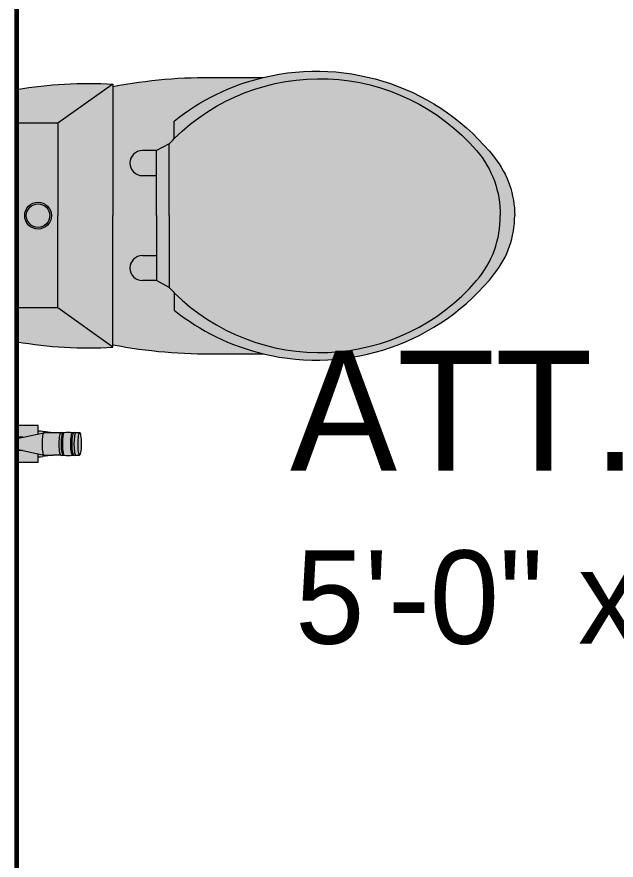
# Model space of a CAD drawing. Header units: feet. Extents: x 109753 to 150441, y 47761 to 75080.
# Drawn here: x 126770.03 to 126800.03, y 51316.98 to 51359.17 of the extents above; entities that cross this region are included whole.
import ezdxf

# ---------------------------------------------------------------- set-up
doc = ezdxf.new("R2010")
doc.units = ezdxf.units.FT
doc.header["$LTSCALE"] = 50
doc.header["$MEASUREMENT"] = 0
for name, color, linetype, lineweight in [('A-Furniture', 175, 'Continuous', 0), ('TEXT', 181, 'Continuous', 13), ('WALL', 1, 'Continuous', 60)]:
    doc.layers.add(name, color=color, linetype=linetype, lineweight=lineweight)
doc.styles.add('GL_Imperial', font='GOTHIC.TTF', dxfattribs={"height": 8})

# ---------------------------------------------------------------- blocks, each defined once
blk = doc.blocks.new('toilet')
at = {"true_color": 0xaaabad}
h = blk.add_hatch(color=253, dxfattribs=at)
h.dxf.hatch_style = 1
h.paths.add_polyline_path([(-0.1212499999999181, 0), (-0.16572925294588, 0, 0.05671124127927593), (-0.1727499999999509, -0.1260000000000048), (-0.1212499999999181, -0.05400000000000205)])
at = {"true_color": 0xcecdcb}
h = blk.add_hatch(color=254, dxfattribs=at)
h.dxf.hatch_style = 1
h.paths.add_polyline_path([(0.1212500000000318, -0.05400000000000205), (0.1212500000000318, 0), (-0.1212499999999181, 0), (-0.1212499999999181, -0.05400000000000205), (1.13686837721616e-13, -0.05400000000000205)])
h.paths.add_polyline_path([(-0.01758554936986911, -0.02788130045553316, -1), (0.0175855493699828, -0.02788130045553316, -1)], flags=16)
h.paths.add_polyline_path([(-0.01543832078925789, -0.02788130045553316, -1), (0.01543832078948526, -0.02788130045553316, -1)], flags=0)
at = {"true_color": 0xaaabad}
h = blk.add_hatch(color=253, dxfattribs=at)
h.dxf.hatch_style = 1
h.paths.add_polyline_path([(0.1657292529459938, 1.387778780781446e-17), (0.1212500000000318, 1.387778780781446e-17), (0.1212500000000318, -0.05400000000000204), (0.172749999999951, -0.1260000000000333, 0.05671124127927598)])
h = blk.add_hatch(color=253, dxfattribs=at)
h.dxf.hatch_style = 1
h.paths.add_polyline_path([(-0.324191418483224, -0.02792170196758548), (-0.3167134944129657, -0.02792170196758548), (-0.3129280079533601, -0.02792170196758548), (-0.3086171296414477, -0.007788057889115407), (-0.3086171296415614, -0.0001000000000033197), (-0.324191418483224, -0.0001000000000033197)])
at = {"true_color": 0xcecdcb}
h = blk.add_hatch(color=254, dxfattribs=at)
h.dxf.hatch_style = 1
h.paths.add_polyline_path([(-0.2923960013580427, -0.001981461228155013, 0.3620327976029878), (-0.2934192301574967, -0.001128823100344789), (-0.2998849310972673, -0.001128823100344789), (-0.3063506320370379, -0.001128823100344789, 0.362032797602986), (-0.3073738608366057, -0.001981461228126591), (-0.3145570409609491, -0.03552998232174787), (-0.3145570409609491, -0.03563657341257453), (-0.3143843793044425, -0.03517004305155069), (-0.3137084755056776, -0.03471708349633218), (-0.3125527886143118, -0.03429341592004675), (-0.3109574298358666, -0.03391374483950926), (-0.3089777703650043, -0.03359124775528244), (-0.3066825195801357, -0.03333711779151827), (-0.3041513403004501, -0.03316017520856462), (-0.3014720838749554, -0.0330665612720793), (-0.2987377410659064, -0.03305952510424959), (-0.2960432145562208, -0.03313931091403788), (-0.2934820250973189, -0.03330314952154367), (-0.2911430656215543, -0.03354535446948148), (-0.2891075159755019, -0.03385751938714066), (-0.2874460253553934, -0.03422880975594467), (-0.2862162602384615, -0.0346463389501821), (-0.2854609029133144, -0.035095615502172), (-0.2852061700766626, -0.03556104606715849)])
at = {"true_color": 0xaaabad}
h = blk.add_hatch(color=253, dxfattribs=at)
h.dxf.hatch_style = 1
h.paths.add_polyline_path([(-0.3063506320370379, -0.001128823100344789), (-0.2998849310972673, -0.001128823100344789), (-0.2934192301574967, -0.001128823100344789, -0.362032797602985), (-0.2923960013580427, -0.001981461228155013), (-0.2911527325530869, -0.007788057889143829), (-0.2911527325530869, -0.0001000000000317414), (-0.3086171296415614, -0.0001000000000033197), (-0.3086171296414477, -0.007788057889115407), (-0.3073738608366057, -0.001981461228126591, -0.362032797602986)])
h = blk.add_hatch(color=253, dxfattribs=at)
h.dxf.hatch_style = 1
h.paths.add_polyline_path([(-0.286841854241402, -0.02792170196758548), (-0.2830563677816826, -0.02792170196758548), (-0.2755784437115381, -0.02792170196758548), (-0.2755784437114244, -0.0001000000000033197), (-0.2911527325530869, -0.0001000000000317414), (-0.2911527325530869, -0.007788057889143829)])
at = {"true_color": 0x646d72}
h = blk.add_hatch(color=251, dxfattribs=at)
h.dxf.hatch_style = 1
h.paths.add_polyline_path([(-0.01543832078925789, -0.02788130045553316, 1), (0.01543832078948526, -0.02788130045553316, 1)], flags=0)
h.paths.add_polyline_path([(0.0175855493699828, -0.02788130045553316, 1), (-0.01758554936986911, -0.02788130045553316, 1)])
h.paths.add_polyline_path([(0.01543832078948526, -0.02788130045553316, -1), (-0.01543832078925789, -0.02788130045553316, -1)], flags=16)
at = {"true_color": 0xaaabad}
h = blk.add_hatch(color=253, dxfattribs=at)
h.dxf.hatch_style = 1
h.paths.add_polyline_path([(0.01543832078948526, -0.02788130045553316, 1), (-0.01543832078925789, -0.02788130045553316, 1)])
at = {"true_color": 0x646d72}
h = blk.add_hatch(color=251, dxfattribs=at)
h.dxf.hatch_style = 1
h.paths.add_polyline_path([(-0.3129280079533601, -0.02792170196758548), (-0.3167134944129657, -0.02792170196758548), (-0.3167885328065267, -0.03094880550088419), (-0.3163066986805916, -0.03393940343778468), (-0.3145570409610627, -0.0477504402309421), (-0.3145570409609491, -0.03552998232174787)])
at = {"true_color": 0xcecdcb}
h = blk.add_hatch(color=254, dxfattribs=at)
h.dxf.hatch_style = 1
h.paths.add_polyline_path([(-0.2852061700766626, -0.03556104606713006), (-0.2854609029133144, -0.035095615502172), (-0.2862162602384615, -0.0346463389501821), (-0.2874460253553934, -0.03422880975594467), (-0.2891075159755019, -0.03385751938714066), (-0.2911430656215543, -0.03354535446948148), (-0.2934820250973189, -0.03330314952154367), (-0.2960432145562208, -0.03313931091403788), (-0.2987377410659064, -0.03305952510424959), (-0.3014720838749554, -0.0330665612720793), (-0.3041513403004501, -0.03316017520856462), (-0.3066825195801357, -0.03333711779151827), (-0.3089777703650043, -0.03359124775528244), (-0.3109574298358666, -0.03391374483950926), (-0.3125527886143118, -0.03429341592004675), (-0.3137084755056776, -0.03471708349633218), (-0.3143843793044425, -0.03517004305155069), (-0.3145570409609491, -0.03563657341257453), (-0.3145570409610627, -0.0477504402309421), (-0.3145570409610627, -0.05782511640668986), (-0.3143843793045562, -0.05735858604572286), (-0.3137084755057913, -0.0569056264904475), (-0.3125527886144255, -0.05648195891416208), (-0.3109574298359803, -0.05610228783362459), (-0.3089777703650043, -0.05577979074939776), (-0.3066825195801357, -0.05552566078566201), (-0.3041513403004501, -0.05534871820267995), (-0.3014720838749554, -0.05525510426619462), (-0.2987377410659064, -0.05524806809836491), (-0.2960432145562208, -0.05532785390818162), (-0.2934820250973189, -0.055491692515659), (-0.291143065621668, -0.05573389746362523), (-0.2891075159755019, -0.0560460623812844), (-0.2874460253553934, -0.05641735275005999), (-0.2862162602384615, -0.05683488194429742), (-0.2854609029133144, -0.05728415849628732), (-0.2852061700767763, -0.05774958906124539), (-0.2852061700766626, -0.0477504402309421)])
at = {"true_color": 0x646d72}
h = blk.add_hatch(color=251, dxfattribs=at)
h.dxf.hatch_style = 1
h.paths.add_polyline_path([(-0.2829809252529003, -0.0309428108693055), (-0.2830563677816826, -0.02792170196758548), (-0.286841854241402, -0.02792170196758548), (-0.2852061700766626, -0.03556104606710164), (-0.2852061700766626, -0.0477504402309421), (-0.2834601700119492, -0.03392775500378775)])
h = blk.add_hatch(color=251, dxfattribs=at)
h.dxf.hatch_style = 1
h.paths.add_polyline_path([(-0.2874460253553934, -0.05641735275005999), (-0.2891075159755019, -0.0560460623812844), (-0.291143065621668, -0.05573389746362523), (-0.2934820250973189, -0.055491692515659), (-0.2960432145562208, -0.05532785390818162), (-0.2987377410659064, -0.05524806809836491), (-0.3014720838749554, -0.05525510426619462), (-0.3041513403004501, -0.05534871820267995), (-0.3066825195801357, -0.05552566078566201), (-0.3089777703650043, -0.05577979074939776), (-0.3109574298359803, -0.05610228783362459), (-0.3125527886144255, -0.05648195891416208), (-0.3137084755057913, -0.0569056264904475), (-0.3143843793045562, -0.05735858604572286), (-0.3145570409610627, -0.05782511640668986), (-0.3145570409610627, -0.05774179857164086, 0.3736095949622282), (-0.3145394628716076, -0.06062260398508101), (-0.3143843793045562, -0.06020356947536243), (-0.3137084755056776, -0.05975060992011549), (-0.3125527886143118, -0.05932694234383007), (-0.3109574298358666, -0.05894727126326416), (-0.3089777703650043, -0.05862477417903733), (-0.3066825195801357, -0.05837064421530158), (-0.3041513403005638, -0.05819370163231952), (-0.3014720838749554, -0.05810008769583419), (-0.2987377410659064, -0.05809305152800448), (-0.2960432145562208, -0.05817283733782119), (-0.2934820250973189, -0.05833667594529857), (-0.2911430656215543, -0.0585788808932648), (-0.2891075159753882, -0.05889104581092397), (-0.2874460253553934, -0.05926233617969956), (-0.2862162602384615, -0.05967986537396541), (-0.2854609029133144, -0.06012914192592689), (-0.2852061700766626, -0.06059457249091338, 0.3674882315217506), (-0.2852061700767763, -0.05774958906130223), (-0.2854609029133144, -0.05728415849628732), (-0.2862162602384615, -0.05683488194429742)])
at = {"true_color": 0xaaabad}
h = blk.add_hatch(color=253, dxfattribs=at)
h.dxf.hatch_style = 1
h.paths.add_polyline_path([(1.13686837721616e-13, -0.05400000000000205), (-0.1212499999999181, -0.05400000000000205), (-0.1727499999999509, -0.1260000000000048), (-0.1695499999998447, -0.1260000000000332), (1.13686837721616e-13, -0.1260000000000048), (0.1695499999999583, -0.1260000000000048), (0.1727499999999509, -0.1260000000000332), (0.1212500000000318, -0.05400000000000205)])
at = {"true_color": 0xcecdcb}
h = blk.add_hatch(color=254, dxfattribs=at)
h.dxf.hatch_style = 1
h.paths.add_polyline_path([(-0.2987377410660201, -0.07039681727076186), (-0.2960432145562208, -0.07047660308057857), (-0.2921788146654762, -0.0707238077122554), (-0.2880717669316937, -0.07135365047744813), (-0.2862162602385752, -0.07198363111672279), (-0.2851515019661974, -0.07261693526206159, 0.0962353306737616), (-0.2852061700766626, -0.06232243554799766), (-0.2852061700766626, -0.06059457249091338), (-0.2854609029133144, -0.06012914192592689), (-0.2862162602384615, -0.05967986537396541), (-0.2874460253553934, -0.05926233617969956), (-0.2891075159753882, -0.05889104581092397), (-0.2911430656215543, -0.0585788808932648), (-0.2934820250973189, -0.05833667594529857), (-0.2960432145562208, -0.05817283733782119), (-0.2987377410659064, -0.05809305152800448), (-0.3014720838749554, -0.05810008769583419), (-0.3041513403005638, -0.05819370163231952), (-0.3066825195801357, -0.05837064421530158), (-0.3089777703650043, -0.05862477417903733), (-0.3109574298358666, -0.05894727126326416), (-0.3125527886143118, -0.05932694234383007), (-0.3137084755056776, -0.05975060992011549), (-0.3143843793045562, -0.06020356947536243), (-0.3145570409610627, -0.06067009983632943), (-0.3145570409610627, -0.0622892525016141, 0.09451305102599174), (-0.3146579511216032, -0.0724024474770033), (-0.3119647402731971, -0.07141513324768312), (-0.308977770365118, -0.07092853992179471), (-0.3066825195801357, -0.07067440995805896), (-0.3041513403004501, -0.0704974673750769), (-0.3014720838749554, -0.07040385343859157)])
at = {"true_color": 0x646d72}
h = blk.add_hatch(color=251, dxfattribs=at)
h.dxf.hatch_style = 1
h.paths.add_polyline_path([(-0.2987377410659064, -0.0598209145851456), (-0.2960432145562208, -0.05990070039496231), (-0.2934820250973189, -0.06006453900243969), (-0.2911430656215543, -0.06030674395040592), (-0.2891075159755019, -0.06061890886806509), (-0.2866006088240738, -0.06117912297310113), (-0.2852061700767763, -0.06200851670698171), (-0.2852061700766626, -0.06059457249091338), (-0.2854609029133144, -0.06012914192592689), (-0.2862162602384615, -0.05967986537396541), (-0.2874460253553934, -0.05926233617969956), (-0.2891075159753882, -0.05889104581092397), (-0.2911430656215543, -0.0585788808932648), (-0.2934820250973189, -0.05833667594529857), (-0.2960432145562208, -0.05817283733782119), (-0.2987377410659064, -0.05809305152800448), (-0.3014720838749554, -0.05810008769583419), (-0.3041513403005638, -0.05819370163231952), (-0.3066825195801357, -0.05837064421530158), (-0.3089777703650043, -0.05862477417903733), (-0.3109574298358666, -0.05894727126326416), (-0.3125527886143118, -0.05932694234383007), (-0.3137084755056776, -0.05975060992011549), (-0.3143843793045562, -0.06020356947536243), (-0.3145570409610627, -0.06067009983632943), (-0.3145570409610627, -0.06204714241201259), (-0.3137084755056776, -0.06147847297722819), (-0.3125527886143118, -0.06105480540094277), (-0.3109574298358666, -0.06067513432040528), (-0.3089777703650043, -0.06035263723617845), (-0.3066825195801357, -0.0600985072724427), (-0.3041513403005638, -0.05992156468946064), (-0.3014720838749554, -0.05982795075297531)], flags=17)
h = blk.add_hatch(color=251, dxfattribs=at)
h.dxf.hatch_style = 1
h.paths.add_polyline_path([(-0.3014720838749554, -0.07040385343859157), (-0.3041513403004501, -0.0704974673750769), (-0.3066825195801357, -0.07067440995805896), (-0.308977770365118, -0.07092853992179471), (-0.3109574298358666, -0.07125103700602153), (-0.3125527886144255, -0.07163070808658745), (-0.3137084755057913, -0.07205437566287287), (-0.3143843793044425, -0.0725073352181198), (-0.3145570409609491, -0.0729738655790868), (-0.3145570409609491, -0.07466244478609951, 0.3023139083498649), (-0.3146879034870835, -0.07736043565114414), (-0.313364555270482, -0.07647358870519838), (-0.3109574298358666, -0.07590072952950777), (-0.308977770365118, -0.07557823244528095), (-0.3066825195801357, -0.07532410248151677), (-0.3041513403004501, -0.07514715989856313), (-0.3014720838749554, -0.0750535459620778), (-0.2987377410660201, -0.0750465097942481), (-0.2960432145562208, -0.07512629560403639), (-0.2921788146654762, -0.07537350023571321), (-0.28807176693158, -0.07600334300090594), (-0.2862162602384615, -0.0766333236401806), (-0.2850591932237876, -0.07732153180529622, 0.2960221281262105), (-0.2852061700766626, -0.07467150374151288), (-0.2852061700766626, -0.07289833823367076), (-0.2854609029133144, -0.07243290766868427), (-0.2862162602385752, -0.07198363111672279), (-0.2874460253553934, -0.07156610192245694), (-0.2891075159755019, -0.07119481155368135), (-0.2911430656215543, -0.07088264663602217), (-0.2934820250972052, -0.07064044168805594), (-0.2960432145562208, -0.07047660308057857), (-0.2987377410660201, -0.07039681727076186)])
at = {"true_color": 0xcecdcb}
h = blk.add_hatch(color=254, dxfattribs=at)
h.dxf.hatch_style = 1
h.paths.add_polyline_path([(-0.3014720838749554, -0.0750535459620778), (-0.3041513403004501, -0.07514715989856313), (-0.3066825195801357, -0.07532410248151677), (-0.308977770365118, -0.07557823244528095), (-0.3109574298358666, -0.07590072952950777), (-0.3125527886144255, -0.07628040061004526), (-0.3137084755057913, -0.07670406818633069), (-0.3143843793044425, -0.07715702774157762), (-0.3145570409609491, -0.07762355810257304), (-0.3145570409609491, -0.0820727585482075), (-0.3132936807618307, -0.0814250013973492), (-0.3118867694711298, -0.08100130996891153), (-0.3100274036575001, -0.08063207983863663), (-0.3077856791220484, -0.08033123052763358), (-0.3052461061181475, -0.08011010368434768), (-0.3025044234199186, -0.07997703551836821), (-0.2996639890878896, -0.07993704253564715), (-0.2968318839973563, -0.07999163242237728), (-0.2941148750217053, -0.08013874720703029), (-0.2916153900525842, -0.08037284084352336), (-0.2894276565943983, -0.08068508829003918), (-0.2867201679694062, -0.08125667018475724), (-0.2852061700766626, -0.08211858110948356), (-0.2852061700766626, -0.07754803075712857), (-0.2854609029132007, -0.0770826001921705), (-0.2862162602384615, -0.0766333236401806), (-0.2874460253553934, -0.07621579444594317), (-0.2891075159755019, -0.07584450407713916), (-0.2911430656215543, -0.07553233915947999), (-0.2934820250972052, -0.07529013421154218), (-0.2960432145562208, -0.07512629560403639), (-0.2987377410660201, -0.0750465097942481)])
at = {"true_color": 0x646d72}
h = blk.add_hatch(color=251, dxfattribs=at)
h.dxf.hatch_style = 1
h.paths.add_polyline_path([(-0.2854828556811526, -0.08196106547060822), (-0.2863024817885389, -0.08149445669963029), (-0.2876341495037877, -0.08106371820250047), (-0.2894276565943983, -0.08068508829003918), (-0.2916153900525842, -0.08037284084352336), (-0.2941148750217053, -0.08013874720703029), (-0.2968318839973563, -0.07999163242237728), (-0.2996639890878896, -0.07993704253564715), (-0.3025044234199186, -0.07997703551836821), (-0.3052461061181475, -0.08011010368434768), (-0.3077856791220484, -0.08033123052763358), (-0.3100274036575001, -0.08063207983863663), (-0.3118867694711298, -0.08100130996891153), (-0.3132936807618307, -0.0814250013973492), (-0.3141950987072732, -0.08188718147900431), (-0.3145570409610627, -0.08237042659413873), (-0.3145570409609491, -0.08244595393961163), (-0.3143843793045562, -0.08291248430063547), (-0.3137084755057913, -0.0833654438558824), (-0.3125527886144255, -0.08378911143213941), (-0.3109574298359803, -0.08416878251270532), (-0.308977770365118, -0.08449127959690372), (-0.3066825195802494, -0.0847454095606679), (-0.3041513403005638, -0.08492235214364996), (-0.3014720838750691, -0.08501596608010686), (-0.2987377410660201, -0.08502300224799342), (-0.2960432145563345, -0.08494321643814828), (-0.2934820250973189, -0.08477937783067091), (-0.2911430656215543, -0.08453717288276152), (-0.2891075159755019, -0.0842250079650455), (-0.2874460253555071, -0.08385371759629834), (-0.2862162602385752, -0.08343618840203249), (-0.2854609029133144, -0.08298691185004259), (-0.2851850708200345, -0.08248293015407171)])
at = {"true_color": 0xaaabad}
h = blk.add_hatch(color=253, dxfattribs=at)
h.dxf.hatch_style = 1
h.paths.add_polyline_path([(-0.1814404856919509, -0.2634001621601101), (-0.1814404856919509, -0.3235380784857966, -0.1102402765165253), (-0.1241829317466454, -0.2068887450223826), (-0.1014465226320453, -0.2068887450223542, -0.008985134755129945), (-0.09445714536377636, -0.2000554070889677), (-0.08531882940860669, -0.183282668525095), (-0.08531882940860669, -0.1649807914027406, -1), (-0.05254693770734775, -0.1649807914027406), (-0.05254693770734775, -0.1832826685251234), (1.13686837721616e-13, -0.1832826685251234), (0.05254693770746144, -0.183282668525095), (0.05254693770757513, -0.1649807914027406, -1), (0.08531882940883406, -0.1649807914027406), (0.08531882940872038, -0.183282668525095), (0.09445714536400374, -0.2000554070889677, -0.008985134755130053), (0.101446522632159, -0.2068887450223542), (0.1241829317466454, -0.2068887450223542, -0.1102402765165249), (0.1814404856920646, -0.3235380784857966), (0.1814404856919509, -0.2634001621601101, 0.05219851135612585), (0.1695113801296202, -0.1260000000000332), (1.13686837721616e-13, -0.1260000000000048), (-0.1695113801295065, -0.1260000000000048, 0.05219851135612123)])
at = {"true_color": 0x646d72}
h = blk.add_hatch(color=251, dxfattribs=at)
h.dxf.hatch_style = 1
h.paths.add_polyline_path([(-0.05254693770734775, -0.1832826685251234), (-0.05254693770734775, -0.1649807914027406, 1), (-0.08531882940860669, -0.1649807914027406), (-0.08531882940860669, -0.183282668525095)])
h = blk.add_hatch(color=251, dxfattribs=at)
h.dxf.hatch_style = 1
h.paths.add_polyline_path([(0.05254693770746144, -0.183282668525095), (0.08531882940872038, -0.183282668525095), (0.08531882940883406, -0.1649807914027406, 1), (0.05254693770757513, -0.1649807914027406)])
h = blk.add_hatch(color=251, dxfattribs=at)
h.dxf.hatch_style = 1
h.paths.add_polyline_path([(0.09445714536400374, -0.2000554070889677), (0.08531882940872038, -0.183282668525095), (0.05254693770746144, -0.183282668525095), (1.13686837721616e-13, -0.1832826685251234), (-0.05254693770734775, -0.1832826685251234), (-0.08531882940860669, -0.183282668525095), (-0.09445714536377636, -0.2000554070889677), (1.13686837721616e-13, -0.2000554070889393)])
h = blk.add_hatch(color=251, dxfattribs=at)
h.dxf.hatch_style = 1
h.paths.add_polyline_path([(0.08531882940872038, -0.6040347000196675, -0.1826337667963651), (1.13686837721616e-13, -0.6351418357632497, -0.1826337667963629), (-0.08531882940860669, -0.6040347000196391, -0.4342170512204618), (-0.1014465226320453, -0.2068887450223542), (-0.1241829317466454, -0.2068887450223826, 0.1102402765165252), (-0.1814404856919509, -0.3235380784857966, 0.2929135392097828), (-0.0761805134535507, -0.6276885620968642, 0.1684500269145671), (1.13686837721616e-13, -0.6541203968359071, 0.1684500269145724), (0.0761805134535507, -0.6276885620968642, 0.2929135392097809), (0.1814404856920646, -0.3235380784857966, 0.1102402765165248), (0.1241829317466454, -0.2068887450223542), (0.101446522632159, -0.2068887450223542, -0.4342170512204618)])
at = {"true_color": 0xcecdcb}
h = blk.add_hatch(color=254, dxfattribs=at)
h.dxf.hatch_style = 1
h.paths.add_polyline_path([(1.13686837721616e-13, -0.6351418357632497, 0.1826337667962101), (0.08531882940866267, -0.6040347000197173, 0.4342170512205454), (0.101446522632159, -0.2068887450223542, 0.00898513475512989), (0.09445714536400382, -0.2000554070889677), (1.13686837721616e-13, -0.2000554070889393), (-0.09445714536377633, -0.2000554070889677, 0.008985134755129964), (-0.1014465226320453, -0.2068887450223542, 0.4342170512205101), (-0.08531882940857333, -0.6040347000196679, 0.1826337667962747)])
blk.add_line((-0.324191418483224, -0.0001000000000033197), (-0.2755784437114244, -0.0001000000000033197))
at = {"linetype": 'Continuous'}
for p, q in [((-0.324191418483224, -0.02792170196758548), (-0.324191418483224, -0.0001000000000033197)), ((-0.2755784437115381, -0.02792170196758548), (-0.2755784437114244, -0.0001000000000033197)), ((-0.324191418483224, -0.02792170196758548), (-0.3167134944129657, -0.02792170196758548)), ((-0.2830563677816826, -0.02792170196758548), (-0.2755784437115381, -0.02792170196758548)), ((-0.3145570409610627, -0.0477504402309421), (-0.3163066986805916, -0.03393940343786994)), ((-0.2852061700766626, -0.0477504402309421), (-0.2834601700119492, -0.03392775500373091)), ((-0.2852061700767763, -0.05774958905010408), (-0.2852061700766626, -0.0477504402309421)), ((-0.3145570409609491, -0.06060236298051791), (-0.3145570409610627, -0.06228925250164252)), ((-0.2852061700766626, -0.06232243554802608), (-0.2852061700766626, -0.06059457249091338)), ((-0.3145570409610627, -0.07293152128005431), (-0.3145570409609491, -0.07466244478612794)), ((-0.2852061700766626, -0.07467150374151288), (-0.2852061700766626, -0.07289833823367076)), ((-0.3145570409609491, -0.07755708971254194), (-0.3145570409609491, -0.08244595393961163)), ((-0.2852061700766626, -0.08244595393961163), (-0.2852061700766626, -0.077548030757157))]:
    blk.add_line(p, q, dxfattribs=at)
at = {"color": 252, "linetype": 'Continuous', "lineweight": 5, "true_color": 0x939598}
for p, q in [((-0.3073738608366057, -0.001981461228240278), (-0.3145636921178721, -0.03556104606713006)), ((-0.3086171296414477, -0.007788057889143829), (-0.3086171296415614, -0.0001000000000033197)), ((-0.2998849310972673, -0.001128823100344789), (-0.3063506320370379, -0.001128823100344789)), ((-0.2998849310972673, -0.001128823100344789), (-0.2934192301574967, -0.001128823100344789)), ((-0.292396001357929, -0.001981461228240278), (-0.2852061700766626, -0.03556104606715849)), ((-0.2911527325530869, -0.007788057889143829), (-0.2911527325530869, -0.0001000000000317414)), ((-0.286841854241402, -0.02792170196758548), (-0.2830563677816826, -0.02792170196758548)), ((-0.3145570409610627, -0.03552477942147902), (-0.3145570409610627, -0.0477504402309421)), ((-0.2852061700766626, -0.0477504402309421), (-0.2852061700766626, -0.03556104606715849))]:
    blk.add_line(p, q, dxfattribs=at)
at = {"color": 7, "linetype": 'Continuous'}
blk.add_line((-0.3167134944129657, -0.02792170196758548), (-0.3129280079533601, -0.02792170196758548), dxfattribs=at)
at = {"color": 252, "lineweight": 5, "true_color": 0x939598}
for p, q in [((-0.08531882940860669, -0.183282668525095), (-0.08531882940860669, -0.1649807914027406)), ((-0.05254693770734775, -0.1649807914027406), (-0.05254693770734775, -0.1832826685251234)), ((0.05254693770757513, -0.1649807914027406), (0.05254693770746144, -0.183282668525095)), ((0.08531882940872038, -0.183282668525095), (0.08531882940883406, -0.1649807914027406)), ((-0.09445714536377636, -0.2000554070889677), (-0.08531882940860669, -0.183282668525095)), ((-0.05254693770734775, -0.1832826685251234), (-0.08531882940860669, -0.183282668525095)), ((1.13686837721616e-13, -0.1832826685251234), (-0.05254693770734775, -0.1832826685251234)), ((1.13686837721616e-13, -0.1832826685251234), (0.05254693770746144, -0.183282668525095)), ((0.05254693770746144, -0.183282668525095), (0.08531882940872038, -0.183282668525095)), ((0.09445714536400374, -0.2000554070889677), (0.08531882940872038, -0.183282668525095))]:
    blk.add_line(p, q, dxfattribs=at)
for points in [[(-0.16572925294588, 0, 0.05671124127927592), (-0.1727499999999509, -0.1260000000000048), (-0.1695499999998447, -0.1260000000000332)], [(0.1657292529459937, 0, -0.05671124127927592), (0.1727499999999509, -0.1260000000000332), (0.1695499999999583, -0.1260000000000048)], [(-0.1695499999999583, -0.1262000000000114, 0.05212141781250251), (-0.1814404856919509, -0.2634001621601101), (-0.1814404856919509, -0.3235380784857966, 0.1445602808702795)], [(0.1695499999999583, -0.1262000000000114, -0.05212141781250251), (0.1814404856919509, -0.2634001621601101), (0.1814404856920646, -0.3235380784857966, -0.1445602808702795)], [(-0.1814404856919509, -0.3235380784857966, 0.2929135392097789), (-0.0761805134535507, -0.6276885620968642, 0.1684500269145761), (1.13686837721616e-13, -0.6541203968359071, 2.883081922179951)], [(0.1814404856920646, -0.3235380784857966, -0.2929135392097793), (0.0761805134535507, -0.6276885620968642, -0.1684500269145761), (1.13686837721616e-13, -0.6541203968359071, -2.883081922179951)]]:
    blk.add_lwpolyline(points, format="xyb")
for points in [[(-0.1727499999999509, -0.1260000000000048), (-0.1212499999999181, -0.05400000000000205), (-0.1212499999999181, 0)], [(0.1727499999999509, -0.1260000000000332), (0.1212500000000318, -0.05400000000000205), (0.1212500000000318, 0)], [(-0.1212499999999181, -0.05400000000000205), (1.13686837721616e-13, -0.05400000000000205)], [(0.1212500000000318, -0.05400000000000205), (1.13686837721616e-13, -0.05400000000000205)]]:
    blk.add_lwpolyline(points, dxfattribs=at)
blk.add_lwpolyline([(0.1657292529459937, 0), (-0.16572925294588, 0)])
at = {"linetype": 'Continuous', "flags": 128}
for points in [[(-0.3167134944129657, -0.02792170196758548), (-0.3167885328065267, -0.03094880550088419), (-0.3163066986805916, -0.03393940343786994)], [(-0.2834601700119492, -0.03392775500373091), (-0.2829809252529003, -0.0309428108693055), (-0.2830563677816826, -0.02792170196758548)], [(-0.3145570409609491, -0.08244595393961163), (-0.3143843793045562, -0.08291248430063547), (-0.3137084755057913, -0.0833654438558824), (-0.3125527886144255, -0.08378911143213941), (-0.3109574298359803, -0.08416878251270532), (-0.308977770365118, -0.08449127959690372), (-0.3066825195802494, -0.0847454095606679), (-0.3041513403005638, -0.08492235214364996), (-0.3014720838750691, -0.08501596608010686), (-0.2987377410660201, -0.08502300224799342), (-0.2960432145563345, -0.08494321643814828), (-0.2934820250973189, -0.08477937783067091), (-0.2911430656215543, -0.08453717288276152), (-0.2891075159755019, -0.0842250079650455), (-0.2874460253555071, -0.08385371759629834), (-0.2862162602385752, -0.08343618840203249), (-0.2854609029133144, -0.08298691185004259), (-0.2852061700767763, -0.08252148128508452)]]:
    blk.add_lwpolyline(points, dxfattribs=at)
at = {"color": 252, "linetype": 'Continuous', "lineweight": 5, "true_color": 0x939598, "flags": 128}
for points in [[(-0.2852061700766626, -0.03556104606715849), (-0.2854609029133144, -0.035095615502172), (-0.2862162602384615, -0.0346463389501821), (-0.2874460253553934, -0.03422880975594467), (-0.2891075159755019, -0.03385751938714066), (-0.2911430656215543, -0.03354535446948148), (-0.2934820250973189, -0.03330314952154367), (-0.2960432145562208, -0.03313931091403788), (-0.2987377410659064, -0.03305952510424959), (-0.3014720838749554, -0.0330665612720793), (-0.3041513403004501, -0.03316017520856462), (-0.3066825195801357, -0.03333711779151827), (-0.3089777703650043, -0.03359124775528244), (-0.3109574298358666, -0.03391374483950926), (-0.3125527886143118, -0.03429341592004675), (-0.3137084755056776, -0.03471708349633218), (-0.3143843793044425, -0.03517004305155069), (-0.3145570409609491, -0.03563657341257453)], [(-0.2852061700767763, -0.05774958906127381), (-0.2854609029133144, -0.05728415849628732), (-0.2862162602384615, -0.05683488194429742), (-0.2874460253553934, -0.05641735275005999), (-0.2891075159755019, -0.0560460623812844), (-0.291143065621668, -0.05573389746362523), (-0.2934820250973189, -0.055491692515659), (-0.2960432145562208, -0.05532785390818162), (-0.2987377410659064, -0.05524806809836491), (-0.3014720838749554, -0.05525510426619462), (-0.3041513403004501, -0.05534871820267995), (-0.3066825195801357, -0.05552566078566201), (-0.3089777703650043, -0.05577979074939776), (-0.3109574298359803, -0.05610228783362459), (-0.3125527886144255, -0.05648195891416208), (-0.3137084755057913, -0.0569056264904475), (-0.3143843793045562, -0.05735858604572286), (-0.3145570409610627, -0.05782511640668986), (-0.3145570409610627, -0.0477504402309421)], [(-0.2852061700766626, -0.06059457249091338), (-0.2854609029133144, -0.06012914192592689), (-0.2862162602384615, -0.05967986537396541), (-0.2874460253553934, -0.05926233617969956), (-0.2891075159753882, -0.05889104581092397), (-0.2911430656215543, -0.0585788808932648), (-0.2934820250973189, -0.05833667594529857), (-0.2960432145562208, -0.05817283733782119), (-0.2987377410659064, -0.05809305152800448), (-0.3014720838749554, -0.05810008769583419), (-0.3041513403005638, -0.05819370163231952), (-0.3066825195801357, -0.05837064421530158), (-0.3089777703650043, -0.05862477417903733), (-0.3109574298358666, -0.05894727126326416), (-0.3125527886143118, -0.05932694234383007), (-0.3137084755056776, -0.05975060992011549), (-0.3143843793045562, -0.06020356947536243), (-0.3145570409610627, -0.06067009983635785)], [(-0.2852061700766626, -0.0623224355480545), (-0.2854609029133144, -0.06185700498306801), (-0.2862162602384615, -0.06140772843107811), (-0.2874460253553934, -0.06099019923684068), (-0.2891075159755019, -0.06061890886806509), (-0.2911430656215543, -0.06030674395040592), (-0.2934820250973189, -0.06006453900243969), (-0.2960432145562208, -0.05990070039496231), (-0.2987377410659064, -0.0598209145851456), (-0.3014720838749554, -0.05982795075297531), (-0.3041513403005638, -0.05992156468946064), (-0.3066825195801357, -0.0600985072724427), (-0.3089777703650043, -0.06035263723617845), (-0.3109574298358666, -0.06067513432040528), (-0.3125527886143118, -0.06105480540094277), (-0.3137084755056776, -0.06147847297722819), (-0.3143843793045562, -0.06193143253250355), (-0.3145570409610627, -0.06239796289349897)], [(-0.2852061700766626, -0.07289833823367076), (-0.2854609029133144, -0.07243290766868427), (-0.2862162602385752, -0.07198363111672279), (-0.2874460253553934, -0.07156610192245694), (-0.2891075159755019, -0.07119481155368135), (-0.2911430656215543, -0.07088264663602217), (-0.2934820250972052, -0.07064044168805594), (-0.2960432145562208, -0.07047660308057857), (-0.2987377410660201, -0.07039681727076186), (-0.3014720838749554, -0.07040385343859157), (-0.3041513403004501, -0.0704974673750769), (-0.3066825195801357, -0.07067440995805896), (-0.308977770365118, -0.07092853992179471), (-0.3109574298358666, -0.07125103700602153), (-0.3125527886144255, -0.07163070808658745), (-0.3137084755057913, -0.07205437566287287), (-0.3143843793044425, -0.0725073352181198), (-0.3145570409609491, -0.07297386557911523)], [(-0.2852061700766626, -0.0746715037415413), (-0.2854609029133144, -0.07420607317655481), (-0.2862162602384615, -0.07375679662456491), (-0.2874460253553934, -0.07333926743032748), (-0.2891075159755019, -0.07296797706152347), (-0.291143065621668, -0.0726558121438643), (-0.2934820250973189, -0.07241360719592649), (-0.2960432145562208, -0.07224976858842069), (-0.2987377410659064, -0.0721699827786324), (-0.3014720838749554, -0.07217701894646211), (-0.3041513403005638, -0.07227063288294744), (-0.3066825195801357, -0.07244757546590108), (-0.3089777703650043, -0.07270170542966525), (-0.3109574298358666, -0.07302420251389208), (-0.3125527886143118, -0.07340387359442957), (-0.3137084755056776, -0.073827541170715), (-0.3143843793045562, -0.07428050072596193), (-0.3145570409610627, -0.07474703108695735)], [(-0.2852061700766626, -0.077548030757157), (-0.2854609029132007, -0.0770826001921705), (-0.2862162602384615, -0.0766333236401806), (-0.2874460253553934, -0.07621579444594317), (-0.2891075159755019, -0.07584450407713916), (-0.2911430656215543, -0.07553233915947999), (-0.2934820250972052, -0.07529013421154218), (-0.2960432145562208, -0.07512629560403639), (-0.2987377410660201, -0.0750465097942481), (-0.3014720838749554, -0.0750535459620778), (-0.3041513403004501, -0.07514715989856313), (-0.3066825195801357, -0.07532410248151677), (-0.308977770365118, -0.07557823244528095), (-0.3109574298358666, -0.07590072952950777), (-0.3125527886144255, -0.07628040061004526), (-0.3137084755057913, -0.07670406818633069), (-0.3143843793044425, -0.07715702774157762), (-0.3145570409609491, -0.07762355810257304)]]:
    blk.add_lwpolyline(points, dxfattribs=at)
at = {"color": 7, "linetype": 'Continuous', "flags": 128}
blk.add_lwpolyline([(-0.2852061700766626, -0.08244595393961163), (-0.2854828556811526, -0.08196106547060822), (-0.2863024817885389, -0.08149445669963029), (-0.2876341495037877, -0.08106371820250047), (-0.2894276565943983, -0.08068508829003918), (-0.2916153900525842, -0.08037284084352336), (-0.2941148750217053, -0.08013874720703029), (-0.2968318839973563, -0.07999163242237728), (-0.2996639890878896, -0.07993704253564715), (-0.3025044234199186, -0.07997703551836821), (-0.3052461061181475, -0.08011010368434768), (-0.3077856791220484, -0.08033123052763358), (-0.3100274036575001, -0.08063207983863663), (-0.3118867694711298, -0.08100130996891153), (-0.3132936807618307, -0.0814250013973492), (-0.3141950987072732, -0.08188718147900431), (-0.3145570409610627, -0.08237042659413873)], dxfattribs=at)
at = {"color": 7}
for points in [[(-0.1695499999998447, -0.1260000000000332), (1.13686837721616e-13, -0.1260000000000048)], [(0.1695499999999583, -0.1260000000000048), (1.13686837721616e-13, -0.1260000000000048)]]:
    blk.add_lwpolyline(points, dxfattribs=at)
at = {"color": 252, "lineweight": 5, "true_color": 0x939598}
for points in [[(-0.1241829317466454, -0.2068887450223826, 0.1102402765165251), (-0.1814404856919509, -0.3235380784857966, 0.1684500269145761)], [(-0.1014465226320453, -0.2068887450223542), (-0.1241829317466454, -0.2068887450223826, 0.416606398600508)], [(0.101446522632159, -0.2068887450223542), (0.1241829317466454, -0.2068887450223542, -0.416606398600508)], [(0.1241829317466454, -0.2068887450223542, -0.1102402765165248), (0.1814404856920646, -0.3235380784857966, -0.1684500269145761)]]:
    blk.add_lwpolyline(points, format="xyb", dxfattribs=at)
at = {"color": 7}
for points in [[(-0.1014465226320453, -0.2068887450223542, 0.4342170512204622), (-0.08531882940860669, -0.6040347000196391, 0.1826337667963633), (1.13686837721616e-13, -0.6351418357632497, 2.693815112159577)], [(-0.09445714536377636, -0.2000554070889677, 0.008985134755129945), (-0.1014465226320453, -0.2068887450223542, 0.1826337667963633)], [(1.13686837721616e-13, -0.2000554070889393), (-0.09445714536377636, -0.2000554070889677, 0.008985134755129945)], [(1.13686837721616e-13, -0.2000554070889393), (0.09445714536400374, -0.2000554070889677, -0.4449381114470771)], [(0.101446522632159, -0.2068887450223542, -0.4342170512204622), (0.08531882940872038, -0.6040347000196675, -0.1826337667963633), (1.13686837721616e-13, -0.6351418357632497, -2.693815112159577)], [(0.09445714536400374, -0.2000554070889677, -0.008985134755129945), (0.101446522632159, -0.2068887450223542, -0.1826337667963633)]]:
    blk.add_lwpolyline(points, format="xyb", dxfattribs=at)
blk.add_circle((1.13686837721616e-13, -0.02788130045553316), 0.01758554936992596)
at = {"color": 8}
blk.add_circle((1.13686837721616e-13, -0.02788130045553316), 0.01543832078937157, dxfattribs=at)
at = {"color": 252, "linetype": 'Continuous', "lineweight": 5, "true_color": 0x939598}
for centre, start, end in [((-0.3063506320371516, -0.002169117274007704), 90, 169.6076696989898), ((-0.2934192301576104, -0.002169117274007704), 10.39233030100857, 90)]:
    blk.add_arc(centre, 0.001040294173657905, start, end, dxfattribs=at)
at = {"linetype": 'Continuous'}
for centre, radius, start, end in [((-0.288095663654758, -0.06761038689086263), 0.02699109038436228, 168.7018373023648, 191.2981626976353), ((-0.3128896417447322, -0.05917208077607938), 0.002196799337858922, 139.3772614392329, 220.3555720378178), ((-0.2868802204499161, -0.05917208077607938), 0.002196799337858922, 319.6444279621822, 40.35557226007668), ((-0.311674198540004, -0.06761038689086263), 0.02699109038436228, 348.7018373023648, 11.29816269763527), ((-0.3125952652119395, -0.07610976724930651), 0.002437889743654193, 143.8456534519558, 216.1543465480338), ((-0.2871745969827089, -0.07610976724930651), 0.002437889743654193, 323.8456534519624, 36.15434654804287)]:
    blk.add_arc(centre, radius, start, end, dxfattribs=at)
at = {"color": 252, "lineweight": 5, "true_color": 0x939598}
for centre in [(-0.06893288355797722, -0.1649807914027406), (0.0689328835582046, -0.1649807914027406)]:
    blk.add_arc(centre, 0.01638594585062514, 0, 180, dxfattribs=at)

msp = doc.modelspace()

# ---------------------------------------------------------------- linework, layer by layer
at = {"layer": 'WALL'}
msp.add_line((126770.0296379852, 51266.96526163032), (126770.0296379852, 51393.02433462998), dxfattribs=at)

# ---------------------------------------------------------------- block references
at = {"layer": 'A-Furniture', "xscale": 38.10000000000021, "yscale": 38.10000000000021, "zscale": 38.10000000000021, "rotation": 90}
msp.add_blockref('toilet', (126770.0296379852, 51349.22734407474), dxfattribs=at)

# ---------------------------------------------------------------- texts
at = {"layer": 'TEXT', "insert": (126779.0903154945, 51342.47282416113), "char_height": 8, "width": 44.94196452933151, "attachment_point": 1, "style": 'GL_Imperial'}
msp.add_mtext('\\pi4.61782;{\\H0.75x;ATT. W/C\\P\\pi4.86862;\\H0.77778x;5\'-0" x 10\'-6"}', dxfattribs=at)

doc.saveas('drawing.dxf')
